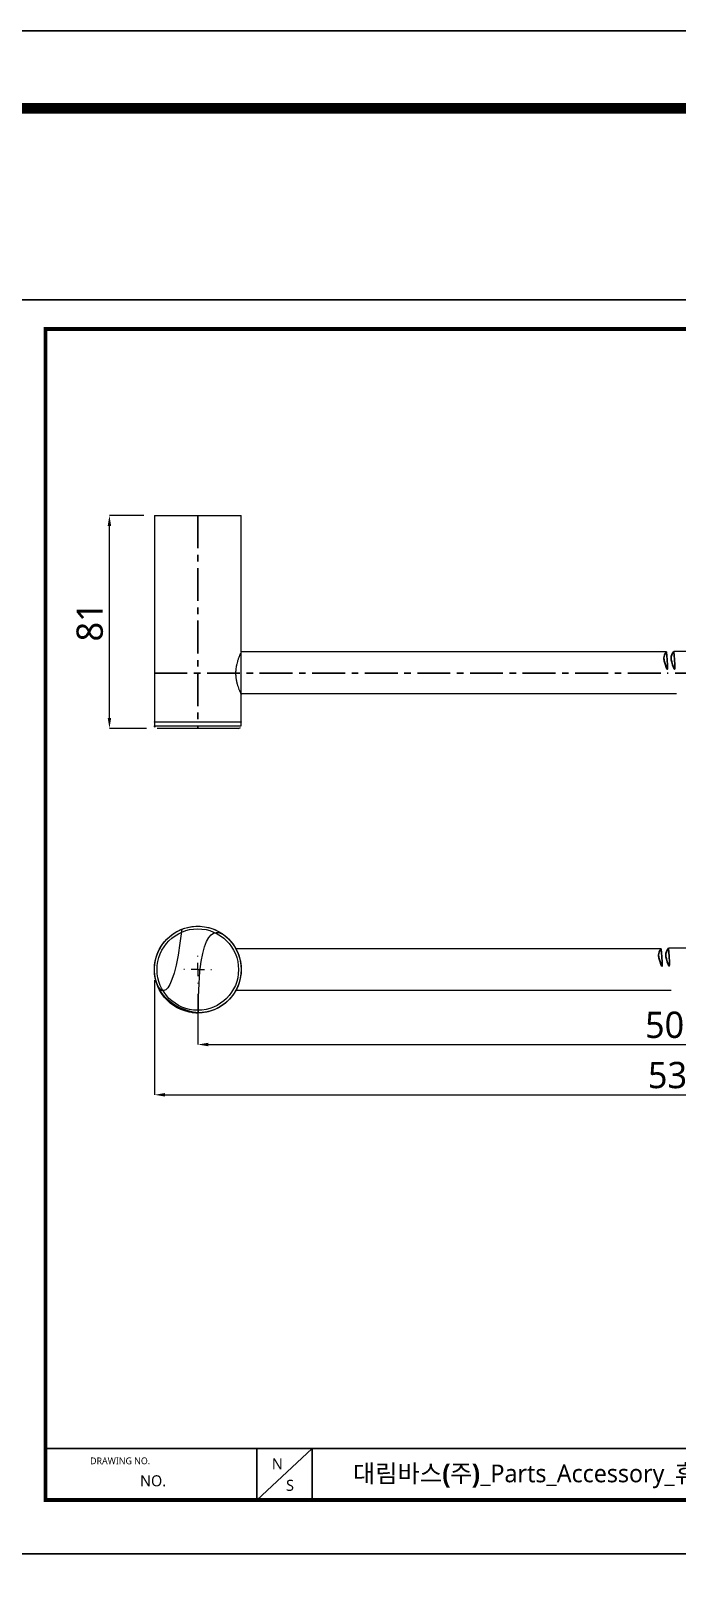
# Model space of a CAD drawing. Extents: x 16296675745 to 16296677481, y -37409619395 to -37409618123.
# Drawn here: x 16296676469 to 16296676715, y -37409618708 to -37409618123 of the extents above; entities that cross this region are included whole.
import ezdxf

# ---------------------------------------------------------------- set-up
doc = ezdxf.new("R2010")
doc.units = 0
doc.header["$LTSCALE"] = 10
doc.header["$MEASUREMENT"] = 0
doc.header["$PDMODE"] = 3
doc.header["$PDSIZE"] = -10
doc.linetypes.add('CENTER', pattern=[2, 1.25, -0.25, 0.25, -0.25])
doc.layers.get('0').update_dxf_attribs({"linetype": 'CONTINUOUS'})
doc.layers.get('DEFPOINTS').update_dxf_attribs({"linetype": 'CONTINUOUS'})
doc.styles.add('Daelim Dimension', font='')
doc.styles.get('Daelim Dimension').set_extended_font_data('NanumGothic')
doc.dimstyles.new('DEFAULT', dxfattribs={"dimscale": 2, "dimtxt": 2, "dimasz": 2, "dimexe": 0, "dimexo": 2, "dimgap": 1, "dimtad": 1, "dimdec": 1, "dimzin": 9, "dimdsep": 46, "dimtxsty": 'Daelim Dimension', "dimcen": 0.5, "dimclrd": 252, "dimclre": 252, "dimclrt": 3, "dimadec": 1, "dimazin": 0, "dimtfac": 1, "dimtdec": 1, "dimtix": 1, "dimtmove": 0, "dimatfit": 3, "dimfxl": 1, "dimtolj": 1, "dimtzin": 1, "dimlwd": 9, "dimlwe": 9, "dimarcsym": 0})

# ---------------------------------------------------------------- blocks, each defined once
blk = doc.blocks.new('SW_CENTERMARKSYMBOL_3')
at = {"color": 0, "linetype": 'Continuous', "lineweight": 0}
for p, q in [((-5, 0), (-5.25, 0)), ((0, 0), (-2.5, 0)), ((0, 5), (0, 5.25)), ((0, 0), (0, 2.5)), ((0, 0), (0, -2.5)), ((0, 0), (2.5, 0)), ((5, 0), (5.25, 0)), ((0, -5), (0, -5.25))]:
    blk.add_line(p, q, dxfattribs=at)
blk = doc.blocks.new('*D12')
at = {"color": 5, "lineweight": 9, "transparency": 16777216}
for p, q in [((16296676898.546129, -37409618484.36879), (16296676898.546129, -37409618508.886467)), ((16296676532.89192, -37409618489.618874), (16296676532.89192, -37409618508.886467)), ((16296676536.89192, -37409618508.886467), (16296676894.546129, -37409618508.886467))]:
    blk.add_line(p, q, dxfattribs=at)
at = {"color": 5, "transparency": 16777216}
for points in [[(16296676536.89192, -37409618508.21981), (16296676536.89192, -37409618509.553139), (16296676532.89192, -37409618508.886467)], [(16296676894.546129, -37409618508.21981), (16296676894.546129, -37409618509.553139), (16296676898.546129, -37409618508.886467)]]:
    blk.add_solid(points, dxfattribs=at)
at = {"layer": 'DEFPOINTS', "color": 0, "transparency": 16777216}
for p in [(16296676898.546129, -37409618480.36879), (16296676532.89192, -37409618485.618874), (16296676898.546129, -37409618508.886467)]:
    blk.add_point(p, dxfattribs=at)
at = {"color": 7, "transparency": 16777216, "insert": (16296676714.097691, -37409618501.457291), "char_height": 10, "attachment_point": 5, "style": 'Daelim Dimension'}
blk.add_mtext('\\A1;500', dxfattribs=at)
blk = doc.blocks.new('*D13')
at = {"color": 5, "lineweight": 9, "transparency": 16777216}
for p, q in [((16296676516.39192, -37409618484.368874), (16296676516.39192, -37409618528.01487)), ((16296676915.046129, -37409618484.36879), (16296676915.046129, -37409618528.01487)), ((16296676520.39192, -37409618528.01487), (16296676911.046129, -37409618528.01487))]:
    blk.add_line(p, q, dxfattribs=at)
at = {"color": 5, "transparency": 16777216}
for points in [[(16296676520.39192, -37409618527.348213), (16296676520.39192, -37409618528.681534), (16296676516.39192, -37409618528.01487)], [(16296676911.046129, -37409618527.348213), (16296676911.046129, -37409618528.681534), (16296676915.046129, -37409618528.01487)]]:
    blk.add_solid(points, dxfattribs=at)
at = {"layer": 'DEFPOINTS', "color": 0, "transparency": 16777216}
for p in [(16296676516.39192, -37409618480.368874), (16296676915.046129, -37409618480.36879), (16296676915.046129, -37409618528.01487)]:
    blk.add_point(p, dxfattribs=at)
at = {"color": 7, "transparency": 16777216, "insert": (16296676715.19125, -37409618520.564217), "char_height": 10, "attachment_point": 5, "style": 'Daelim Dimension'}
blk.add_mtext('\\A1;533', dxfattribs=at)
blk = doc.blocks.new('*D19')
at = {"color": 5, "lineweight": 9, "transparency": 16777216}
for p, q in [((16296676512.39192, -37409618307.62087), (16296676499.29285, -37409618307.62087)), ((16296676499.29285, -37409618384.62087), (16296676499.29285, -37409618311.62087)), ((16296676513.40505, -37409618388.62087), (16296676499.29285, -37409618388.62087))]:
    blk.add_line(p, q, dxfattribs=at)
at = {"color": 5, "transparency": 16777216}
for points in [[(16296676498.62618, -37409618311.62087), (16296676499.95951, -37409618311.62087), (16296676499.29285, -37409618307.62087)], [(16296676498.62618, -37409618384.62087), (16296676499.95951, -37409618384.62087), (16296676499.29285, -37409618388.62087)]]:
    blk.add_solid(points, dxfattribs=at)
at = {"layer": 'DEFPOINTS', "color": 0, "transparency": 16777216}
for p in [(16296676499.29285, -37409618307.62087), (16296676516.39192, -37409618307.62087), (16296676517.40505, -37409618388.62087)]:
    blk.add_point(p, dxfattribs=at)
at = {"color": 7, "transparency": 16777216, "insert": (16296676491.84936, -37409618348.12087), "char_height": 10, "attachment_point": 5, "rotation": 90, "style": 'Daelim Dimension'}
blk.add_mtext('\\A1;81', dxfattribs=at)

msp = doc.modelspace()

# ---------------------------------------------------------------- linework, layer by layer
at = {"color": 7, "linetype": 'Continuous', "lineweight": 15}
for p, q in [((16296676516.39192, -37409618307.620872), (16296676516.39192, -37409618386.120872)), ((16296676516.39192, -37409618307.620872), (16296676549.39192, -37409618307.620872)), ((16296676549.39192, -37409618359.521683), (16296676549.39192, -37409618307.620872)), ((16296676711.03293, -37409618359.521683), (16296676549.39192, -37409618359.521683)), ((16296676882.143021, -37409618359.321602), (16296676713.86245, -37409618359.321602)), ((16296676549.39192, -37409618386.120872), (16296676549.39192, -37409618375.720871)), ((16296676549.392019, -37409618375.321693), (16296676714.83713, -37409618375.32164)), ((16296676516.39192, -37409618386.120872), (16296676549.39192, -37409618386.120872)), ((16296676516.393681, -37409618386.322617), (16296676516.40509, -37409618387.629601)), ((16296676549.39016, -37409618386.322617), (16296676516.393681, -37409618386.322617)), ((16296676516.40509, -37409618387.629601), (16296676526.776039, -37409618387.629601)), ((16296676526.776039, -37409618387.629601), (16296676549.378759, -37409618387.629601)), ((16296676549.378759, -37409618387.629601), (16296676549.39016, -37409618386.322617)), ((16296676548.378799, -37409618388.620872), (16296676517.40505, -37409618388.620872)), ((16296676709.01869, -37409618472.468872), (16296676547.377689, -37409618472.468872)), ((16296676884.157181, -37409618472.268791), (16296676711.848209, -37409618472.268791)), ((16296676547.377781, -37409618488.268883), (16296676712.822889, -37409618488.268829)), ((16296676530.770741, -37409618496.730186), (16296676530.80582, -37409618496.733391)), ((16296676530.770741, -37409618496.730186), (16296676530.781, -37409618496.731247)), ((16296676533.126249, -37409618496.864159), (16296676533.16147, -37409618496.864906)), ((16296676533.15115, -37409618496.864822), (16296676533.16147, -37409618496.864906))]:
    msp.add_line(p, q, dxfattribs=at)
at = {"color": 1, "linetype": 'CENTER'}
for p, q in [((16296676532.89192, -37409618307.620872), (16296676532.89192, -37409618388.620872)), ((16296676516.39192, -37409618367.621323), (16296676711.713539, -37409618367.621323)), ((16296676714.41301, -37409618367.621323), (16296676915.09906, -37409618367.621323))]:
    msp.add_line(p, q, dxfattribs=at)
at = {"color": 5}
msp.add_line((16296676474.98683, -37409618662.614609), (16296676999.17411, -37409618662.614609), dxfattribs=at)
at = {"color": 5, "ltscale": 40}
for p, q in [((16296676555.337521, -37409618662.614609), (16296676555.337521, -37409618682.230949)), ((16296676555.337521, -37409618662.614609), (16296676555.337521, -37409618682.230949)), ((16296676576.331869, -37409618662.614609), (16296676555.337521, -37409618682.230949)), ((16296676576.331869, -37409618662.614609), (16296676555.337521, -37409618682.230949)), ((16296676576.331869, -37409618662.614609), (16296676576.331869, -37409618682.230949)), ((16296676576.331869, -37409618662.614609), (16296676576.331869, -37409618682.230949))]:
    msp.add_line(p, q, dxfattribs=at)
at = {"ltscale": 0.5}
for points in [[(16296675745.032089, -37409619395.241547), (16296677481.032089, -37409619395.241547), (16296677481.032089, -37409618123.241547), (16296675745.032089, -37409618123.241547)], [(16296676464.518641, -37409618702.581497), (16296677115.518641, -37409618702.581497), (16296677115.518641, -37409618225.581497), (16296676464.518641, -37409618225.581497)], [(16296676464.518641, -37409619179.581497), (16296677115.518641, -37409619179.581497), (16296677115.518641, -37409618702.581497), (16296676464.518641, -37409618702.581497)]]:
    msp.add_lwpolyline(points, close=True, dxfattribs=at)
at = {"color": 5, "linetype": 'ByBlock', "lineweight": 200}
for points, const_width in [([(16296675772.947269, -37409619340.775627), (16296677452.947269, -37409619340.775627), (16296677452.947269, -37409618152.775627), (16296675772.947269, -37409618152.775627)], 4), ([(16296676474.98683, -37409618682.156776), (16296677104.98683, -37409618682.156776), (16296677104.98683, -37409618236.656776), (16296676474.98683, -37409618236.656776)], 1.5)]:
    msp.add_lwpolyline(points, close=True, dxfattribs=dict(at, const_width=const_width))
at = {"color": 7, "linetype": 'Continuous', "lineweight": 15}
for radius in [16.5, 16.486834, 15.486872]:
    msp.add_circle((16296676532.89192, -37409618480.368874), radius, dxfattribs=at)
for centre, radius, start, end in [((16296676516.593679, -37409618386.320877), 0.2, 90, 180.500085508), ((16296676517.40505, -37409618387.620872), 1, 180.500085508, 270), ((16296676548.378799, -37409618387.620872), 1, 270, 359.499914492), ((16296676549.19017, -37409618386.320877), 0.2, 359.499914492, 90), ((16296676532.89192, -37409618480.368874), 16.498247, 111.774622256, 262.612993503), ((16296676532.89192, -37409618480.368874), 16.498239, 270.936156522, 262.612993503), ((16296676532.89192, -37409618480.368874), 16.498247, 270.936156522, 111.774622256), ((16296676530.79645, -37409618496.531853), 0.2, 262.612993503, 265.570626387), ((16296676533.158199, -37409618496.664948), 0.2, 267.978493722, 270.936156522)]:
    msp.add_arc(centre, radius, start, end, dxfattribs=at)
for points, knots in [([(16296676549.39193, -37409618375.720871), (16296676549.38953, -37409618375.715973), (16296676549.382231, -37409618375.70108), (16296676549.31415, -37409618375.561722), (16296676549.20483, -37409618375.33223), (16296676549.068609, -37409618375.040466), (16296676548.8976, -37409618374.661377), (16296676548.700159, -37409618374.196587), (16296676548.48464, -37409618373.66481), (16296676548.25395, -37409618373.045914), (16296676548.02454, -37409618372.346481), (16296676547.855221, -37409618371.77298), (16296676547.694969, -37409618371.152832), (16296676547.551359, -37409618370.493347), (16296676547.43503, -37409618369.821808), (16296676547.34874, -37409618369.147369), (16296676547.2932, -37409618368.476807), (16296676547.26853, -37409618367.78801), (16296676547.27681, -37409618367.125763), (16296676547.32444, -37409618366.294403), (16296676547.418819, -37409618365.505249), (16296676547.553749, -37409618364.744186), (16296676547.713209, -37409618363.99968), (16296676547.90221, -37409618363.294281), (16296676548.11174, -37409618362.623932), (16296676548.339649, -37409618361.957642), (16296676548.57531, -37409618361.346481), (16296676548.79558, -37409618360.818359), (16296676548.950239, -37409618360.463966), (16296676549.0889, -37409618360.157883), (16296676549.20636, -37409618359.906021), (16296676549.347759, -37409618359.610168), (16296676549.373381, -37409618359.55838), (16296676549.391529, -37409618359.521683)], [0, 0, 0, 0, 0.0242815228, 0.0737310162, 0.0989535081, 0.1232324687, 0.1725457061, 0.197615195, 0.223357879, 0.2756057757, 0.3021593393, 0.3297199859, 0.3574818481, 0.3859149331, 0.4146004604, 0.440497661, 0.4668538553, 0.4934514275, 0.520550663, 0.5436244357, 0.5905413409, 0.6144223188, 0.6380912357, 0.6860876681, 0.710444138, 0.7369220142, 0.7906999089, 0.8180632487, 0.8455315432, 0.8734482654, 0.9016012317, 0.9302534822, 1, 1, 1, 1]), ([(16296676530.80582, -37409618496.733398), (16296676530.81151, -37409618496.733963), (16296676530.85832, -37409618496.738632), (16296676531.00374, -37409618496.75441), (16296676531.31259, -37409618496.785263), (16296676531.69566, -37409618496.816681), (16296676532.108801, -37409618496.8414), (16296676532.506491, -37409618496.856194), (16296676532.842449, -37409618496.862152), (16296676533.04088, -37409618496.86322), (16296676533.1063, -37409618496.863937), (16296676533.126249, -37409618496.864166)], [0, 0, 0, 0, 0.0181101489, 0.1492617343, 0.2811952524, 0.4137443369, 0.546196129, 0.6785229918, 0.8105231891, 0.9422289997, 1, 1, 1, 1])]:
    msp.add_open_spline(points, degree=3, knots=knots, dxfattribs=at)
at = {"color": 7}
for points in [[(16296676711.03293, -37409618359.521683), (16296676709.752371, -37409618361.445518), (16296676711.1471, -37409618365.627647), (16296676711.96497, -37409618369.045013), (16296676714.83713, -37409618375.32164)], [(16296676713.86245, -37409618359.321602), (16296676712.451851, -37409618361.445557), (16296676713.84659, -37409618365.627693), (16296676714.664459, -37409618369.045052), (16296676717.536619, -37409618375.321693)], [(16296676709.01869, -37409618472.468872), (16296676707.738131, -37409618474.392708), (16296676709.13287, -37409618478.574837), (16296676709.950729, -37409618481.992203), (16296676712.822889, -37409618488.268829)], [(16296676711.848209, -37409618472.268791), (16296676710.43762, -37409618474.392754), (16296676711.832359, -37409618478.574883), (16296676712.650221, -37409618481.992241), (16296676715.522381, -37409618488.268883)]]:
    msp.add_open_spline(points, degree=3, knots=[7.0103721169, 7.0103721169, 7.0103721169, 7.0103721169, 13.0910021932, 33.6671995392, 33.6671995392, 33.6671995392, 33.6671995392], dxfattribs=at)

# ---------------------------------------------------------------- block references
at = {"color": 1, "linetype": 'Continuous', "lineweight": 0}
msp.add_blockref('SW_CENTERMARKSYMBOL_3', (16296676532.89192, -37409618480.368874), dxfattribs=at)

# ---------------------------------------------------------------- texts
at = {"color": 5, "ltscale": 40, "style": 'Daelim Dimension'}
msp.add_text('DRAWING NO.', height=2.56901127, dxfattribs=at).set_placement((16296676491.95973, -37409618668.549294))
at = {"attachment_point": 1, "style": 'Daelim Dimension'}
for s, insert, char_height, width in [('N', (16296676561.04771, -37409618666.29232), 4.204124, 5.86731056), ('NO.', (16296676510.93012, -37409618672.751053), 4.2041236, 26.37394471), ('S', (16296676566.45385, -37409618674.469841), 4.204124, 5.86731056)]:
    msp.add_mtext(s, dxfattribs=dict(at, insert=insert, char_height=char_height, width=width))
at = {"color": 2, "insert": (16296676591.859091, -37409618668.660728), "char_height": 6.75662715, "width": 260.66283526, "attachment_point": 1, "style": 'Daelim Dimension'}
msp.add_mtext('{\\fPretendard Variable SemiBold|b0|i0|c129|p2;대림바스(주)}_Parts_Accessory_{\\fGulim|b0|i0|c129|p50;휴지걸이}_DL A1502', dxfattribs=at)

# ---------------------------------------------------------------- dimensions: what is measured, and where the dimension line sits
dim = msp.add_linear_dim(base=(16296676499.29285, -37409618307.620872), p1=(16296676517.40505, -37409618388.620872), p2=(16296676516.39192, -37409618307.620872), angle=90, dimstyle='DEFAULT', override={"dimtxt": 5, "dimclrd": 5, "dimclre": 5, "dimclrt": 7})
dim.commit()
dim.dimension.update_dxf_attribs({"geometry": '*D19', "text_midpoint": (16296676491.84936, -37409618348.120872)})
for base, p1, p2, text, picture, middle in [((16296676915.046129, -37409618528.01487), (16296676516.39192, -37409618480.368874), (16296676915.046129, -37409618480.36879), '533', '*D13', (16296676715.19125, -37409618528.01487)), ((16296676898.546129, -37409618508.886467), (16296676532.89192, -37409618485.618874), (16296676898.546129, -37409618480.36879), '500', '*D12', (16296676714.097691, -37409618508.886467))]:
    dim = msp.add_linear_dim(base=base, p1=p1, p2=p2, text=text, dimstyle='DEFAULT', override={"dimtxt": 5, "dimclrd": 5, "dimclre": 5, "dimclrt": 7})
    dim.commit()
    dim.dimension.update_dxf_attribs({"geometry": picture, "text_midpoint": middle, "dimtype": 160})

doc.saveas('drawing.dxf')
